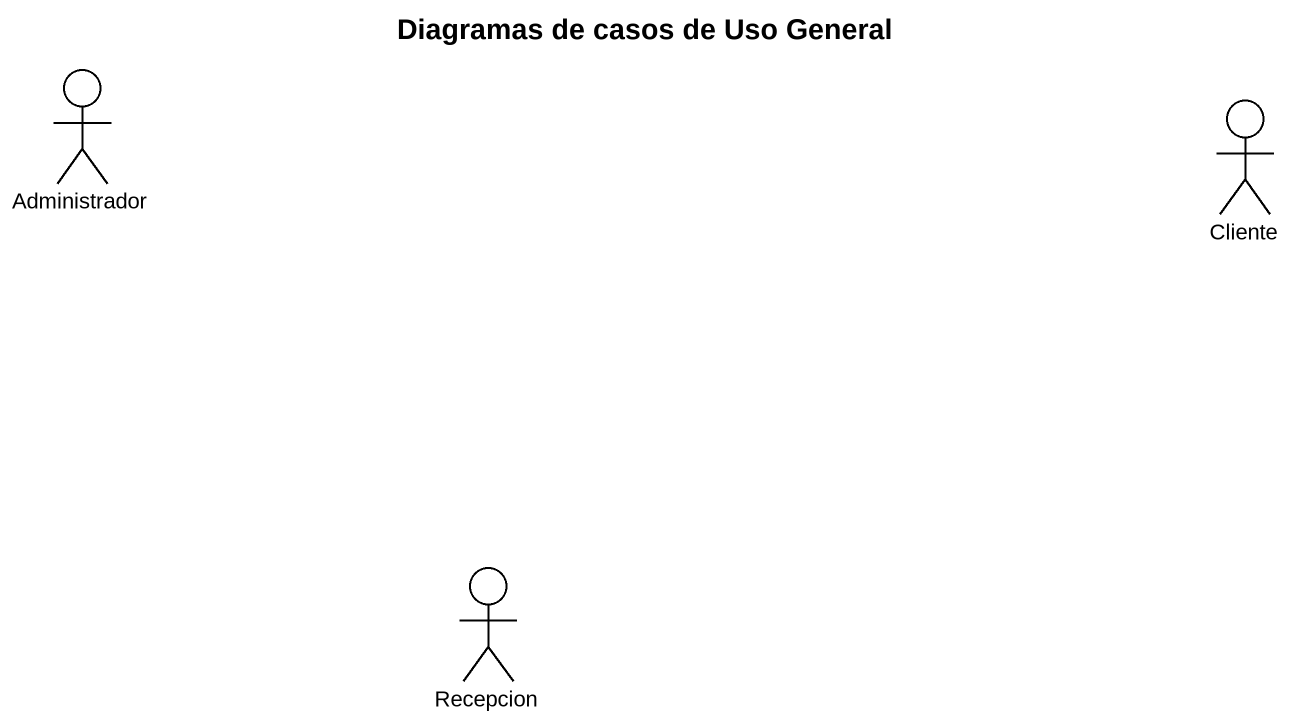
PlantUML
@startuml
title Diagramas de casos de Uso General
actor Administrador
actor Cliente
actor Recepcion
@enduml
